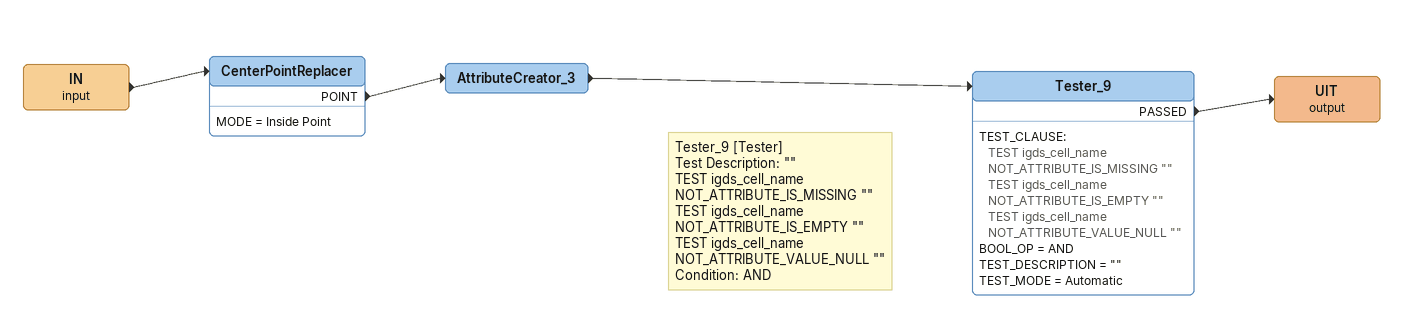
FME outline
IN (input)
    -> CenterPointReplacer
CenterPointReplacer
    MODE = Inside Point
    POINT -> AttributeCreator_3
AttributeCreator_3
    -> Tester_9
Note: Tester_9 [Tester] / Test Description: "" / TEST igds_cell_name NOT_ATTRIBUTE_IS_MISSING "" / TEST igds_cell_name NOT_ATTRIBUTE_IS_EMPTY "" / TEST igds_cell_name NOT_ATTRIBUTE_VALUE_NULL "" / Condition: AND
Tester_9
    TEST_CLAUSE:
      TEST igds_cell_name NOT_ATTRIBUTE_IS_MISSING ""
      TEST igds_cell_name NOT_ATTRIBUTE_IS_EMPTY ""
      TEST igds_cell_name NOT_ATTRIBUTE_VALUE_NULL ""
    BOOL_OP = AND
    TEST_DESCRIPTION = ""
    TEST_MODE = Automatic
    PASSED -> UIT (output)
UIT (output)
